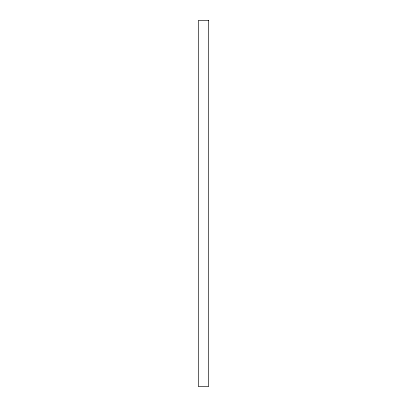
<?xml version="1.0" encoding="UTF-8"?>
<svg xmlns="http://www.w3.org/2000/svg" width="407" height="407" viewBox="0 0 407 407"><rect width="100%" height="100%" fill="white"/><g stroke="black" fill="none" stroke-linecap="round" stroke-linejoin="round"><path stroke-width="0.61" d="M208.588 20.35L198.413 20.35L198.413 386.65L208.588 386.65L208.588 20.35"/></g></svg>
